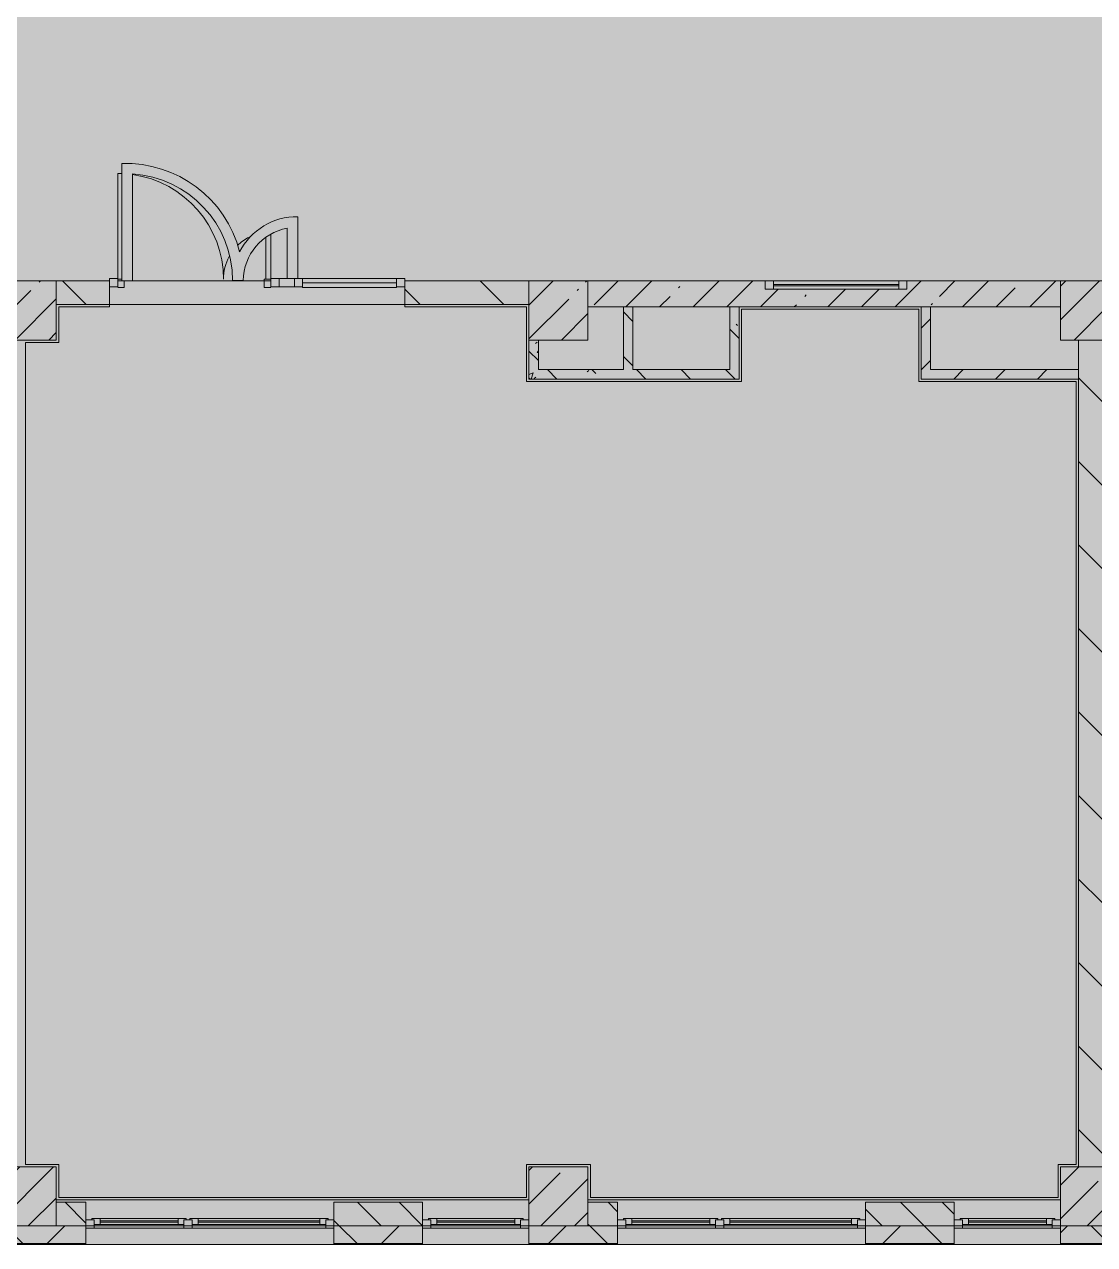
# Model space of a CAD drawing. Header units: millimetres. Extents: x 2623 to 216772, y -8553 to 29000.
# Drawn here: x 137402 to 146460, y -258 to 10072 of the extents above; entities that cross this region are included whole.
import ezdxf

# ---------------------------------------------------------------- set-up
doc = ezdxf.new("R2010")
doc.units = ezdxf.units.MM
doc.layers.add('A-DETL-GENF-6', color=7, linetype='Continuous', lineweight=9, true_color=0xc0c0c0, transparency=0.4)
for name, color, linetype, lineweight, true_color in [('A-DETL-GENF-8', 7, 'Continuous', 5, 0xb7b7b7), ('A-DOOR-4', 7, 'Continuous', 5, 0xe2e2e2), ('A-DOOR-5', 7, 'Continuous', 5, 0xb7b7b7), ('A-FLOR-2', 7, 'Continuous', 5, 0xb7b7b7), ('A-GLAZ-2', 7, 'Continuous', 5, 0x737373), ('A-GLAZ-CURT-1', 7, 'Continuous', 5, 0x737373), ('A-GLAZ-CWMG-1', 7, 'Continuous', 5, 0x737373), ('A-WALL-4', 7, 'Continuous', 5, 0x737373), ('A-WALL-5', 7, 'Continuous', 9, 0x737373), ('I-WALL-3', 7, 'Continuous', 5, 0x737373), ('I-WALL-5', 7, 'Continuous', 5, 0x787878), ('S-COLS-2', 7, 'Continuous', 5, 0x737373)]:
    doc.layers.add(name, color=color, linetype=linetype, lineweight=lineweight, true_color=true_color)
for name, color, linetype, lineweight in [('A-WALL', 7, 'Continuous', 9), ('A-WALL-3', 7, 'Continuous', 5), ('I-WALL-4', 7, 'Continuous', 5), ('S-COLS-1', 7, 'Continuous', 5)]:
    doc.layers.add(name, color=color, linetype=linetype, lineweight=lineweight)
pattern_1 = [(45, (89762.2, 0), (-353.5534, 353.5534), []), (135, (89762.2, 0), (-353.5534, -353.5534), [])]
pattern_2 = [(135, (89762.2, 0), (-353.5534, -353.5534), [])]
pattern_3 = [(45, (89762.2, 0), (-176.7767, 176.7767), [])]
pattern_4 = [(135, (89762.2, 0), (-377.171, -377.171), [533.4, -88.9, 17.78, -88.9]), (135, (89762.2, 376.94), (-377.171, -377.171), []), (50, (89762.2, 0), (637.6445, -55.7866), [66.675, -733.425]), (355, (89762.2, 0), (-123.3494, 668.699), [53.34, -586.74]), (100.451, (89815.3, -4.65), (514.299, 612.908), [56.665, -623.315]), (46.184, (89762.2, 177.8), (948.776, -147.15), [100.012, -1100.137]), (96.636, (89841.3, 165.5), (830.909, 865.997), [84.998, -934.973]), (351.184, (89762.2, 177.8), (830.918, 865.988), [80.01, -880.11]), (21, (89851.1, 133.35), (530.6506, -357.9283), [66.675, -733.425]), (326, (89851.1, 133.35), (216.308, 644.6585), [53.34, -586.74]), (71.451, (89895.3, 103.5), (746.9596, 286.724), [56.665, -623.315]), (37.5, (89762.2, 0), (10.8105, 295.9426), [16.764, -562.864, 16.764, -578.866, -588.962]), (37.5, (89762.2, 0), (10.8105, 295.9426), [-1175.258, 16.764, -572.198]), (7.5, (89762.2, 0), (233.8692, 350.6318), [16.764, -322.834, 16.764, -549.529, -224.472]), (7.5, (89762.2, 0), (233.8692, 350.6318), [-905.891, 16.764, -207.708]), (327.5, (89563.95, 0), (474.5678, -20.0513), [16.764, -205.486, 16.764, -676.656, -920.115]), (327.5, (89563.95, 0), (474.5678, -20.0513), [-915.67, 16.764, -903.351]), (317.5, (89475.05, 0), (518.4522, 88.9934), [16.764, -272.161, 16.764, -443.738, -653.415]), (317.5, (89475.05, 0), (518.4522, 88.9934), [-749.427, 16.764, -636.651])]

# ---------------------------------------------------------------- blocks, each defined once
blk = doc.blocks.new('BSC_Колонна _Прямоугольная - 500х500-V78-3_1_2_птичка')
at = {"layer": 'S-COLS-1'}
h = blk.add_hatch(dxfattribs=at)
h.set_pattern_fill('FP_82', color=256, style=0, pattern_type=2)
h.set_pattern_definition([(45, (-47660, -7650), (-285.123, 285.123), []), (45, (-47374.88, -7650), (-285.123, 285.123), [504.031, -100.806, 16.764, -84.042])])
h.paths.add_polyline_path([(-113, -250), (250, -250), (250, 250), (-250, 250), (-250, -250)])
at = {"layer": 'S-COLS-2'}
for p, q in [((250, 250), (-250, 250)), ((-250, 250), (-250, -250)), ((250, -250), (250, 250)), ((-250, -250), (250, -250))]:
    blk.add_line(p, q, dxfattribs=at)
blk = doc.blocks.new('BSC_Колонна _Прямоугольная - 500х500-V79-3_1_2_птичка')
at = {"layer": 'S-COLS-1'}
h = blk.add_hatch(dxfattribs=at)
h.set_pattern_fill('FP_83', color=256, style=0, pattern_type=2)
h.set_pattern_definition([(45, (-52160, -7650), (-285.123, 285.123), []), (45, (-51874.88, -7650), (-285.123, 285.123), [504.031, -100.806, 16.764, -84.042])])
h.paths.add_polyline_path([(-250, -250), (250, -250), (250, 250), (-250, 250)])
at = {"layer": 'S-COLS-2'}
for p, q in [((250, 250), (-250, 250)), ((-250, 250), (-250, -250)), ((250, -250), (250, 250)), ((-250, -250), (250, -250))]:
    blk.add_line(p, q, dxfattribs=at)
blk = doc.blocks.new('BSC_Колонна _Прямоугольная - 500х500-V85-3_1_2_птичка')
at = {"layer": 'S-COLS-1'}
h = blk.add_hatch(dxfattribs=at)
h.set_pattern_fill('FP_89', color=256, style=0, pattern_type=2)
h.set_pattern_definition([(45, (-47660, -150), (-285.123, 285.123), []), (45, (-47374.88, -150), (-285.123, 285.123), [504.031, -100.806, 16.764, -84.042])])
h.paths.add_polyline_path([(-250, -250), (250, -250), (250, 250), (-250, 250)])
at = {"layer": 'S-COLS-2'}
for p, q in [((250, 250), (-250, 250)), ((-250, 250), (-250, -250)), ((250, -250), (250, 250)), ((-250, -250), (250, -250))]:
    blk.add_line(p, q, dxfattribs=at)
blk = doc.blocks.new('BSC_Колонна _Прямоугольная - 500х500-V86-3_1_2_птичка')
at = {"layer": 'S-COLS-1'}
h = blk.add_hatch(dxfattribs=at)
h.set_pattern_fill('FP_90', color=256, style=0, pattern_type=2)
h.set_pattern_definition([(45, (-52160, -150), (-285.123, 285.123), []), (45, (-51874.88, -150), (-285.123, 285.123), [504.031, -100.806, 16.764, -84.042])])
h.paths.add_polyline_path([(-250, -250), (250, -250), (250, 250), (-250, 250)])
at = {"layer": 'S-COLS-2'}
for p, q in [((250, 250), (-250, 250)), ((-250, 250), (-250, -250)), ((250, -250), (250, 250)), ((-250, -250), (250, -250))]:
    blk.add_line(p, q, dxfattribs=at)
blk = doc.blocks.new('BSC_Колонна _Прямоугольная - 500х500-V99-3_1_2_птичка')
at = {"layer": 'S-COLS-1'}
h = blk.add_hatch(dxfattribs=at)
h.set_pattern_fill('FP_112', color=256, style=0, pattern_type=2)
h.set_pattern_definition([(45, (-56660, -150), (-285.123, 285.123), []), (45, (-56374.88, -150), (-285.123, 285.123), [504.031, -100.806, 16.764, -84.042])])
h.paths.add_polyline_path([(-250, -250), (250, -250), (250, 250), (-250, 250), (-250, 80)])
at = {"layer": 'S-COLS-2'}
for p, q in [((250, 250), (-250, 250)), ((-250, 250), (-250, -250)), ((250, -250), (250, 250)), ((-250, -250), (250, -250))]:
    blk.add_line(p, q, dxfattribs=at)
blk = doc.blocks.new('BSC_Колонна _Прямоугольная - 500х500-V100-3_1_2_птичка')
at = {"layer": 'S-COLS-1'}
h = blk.add_hatch(dxfattribs=at)
h.set_pattern_fill('FP_113', color=256, style=0, pattern_type=2)
h.set_pattern_definition([(45, (-56660, -7650), (-285.123, 285.123), []), (45, (-56374.88, -7650), (-285.123, 285.123), [504.031, -100.806, 16.764, -84.042])])
h.paths.add_polyline_path([(-250, -250), (250, -250), (250, 250), (-250, 250)])
at = {"layer": 'S-COLS-2'}
for p, q in [((250, 250), (-250, 250)), ((-250, 250), (-250, -250)), ((250, -250), (250, 250)), ((-250, -250), (250, -250))]:
    blk.add_line(p, q, dxfattribs=at)
blk = doc.blocks.new('120_Окно_СКБ_1Ст - 120_Окно_СКБ_1Ст 900х2500_h_-V110-3_1_2_птичка')
at = {"layer": 'A-GLAZ-2'}
for p, q in [((-450, -127), (-450, -57)), ((-450, -57), (-380, -57)), ((450, -57), (-450, -57)), ((-380, -57), (-380, -127)), ((380, -87), (-380, -87)), ((-380, -87), (-380, -127)), ((-330, -137), (-330, -87)), ((330, -137), (330, -87)), ((380, -127), (380, -57)), ((380, -57), (450, -57)), ((380, -127), (380, -87)), ((450, -57), (450, -127)), ((-380, -127), (-450, -127)), ((-450, -127), (-400, -127)), ((-380, -127), (-400, -127)), ((-400, -127), (-400, -137)), ((-400, -137), (400, -137)), ((400, -137), (-400, -137)), ((-330, -107), (330, -107)), ((330, -117), (-330, -117)), ((450, -127), (380, -127)), ((400, -127), (380, -127)), ((400, -127), (450, -127)), ((400, -137), (400, -127))]:
    blk.add_line(p, q, dxfattribs=at)
blk = doc.blocks.new('120_Окно_СКБ_2Ст - 120_Окно_СКБ_2Ст 2100х2400 _мал створка справа_-V111-3_1_2_птичка')
at = {"layer": 'A-GLAZ-2'}
for p, q in [((-1050, -127), (-1050, -57)), ((-1050, -57), (-980, -57)), ((1050, -57), (-1050, -57)), ((-980, -57), (-980, -127)), ((150, -87), (-980, -87)), ((-980, -87), (-980, -127)), ((-930, -137), (-930, -87)), ((100, -137), (100, -87)), ((150, -127), (150, -57)), ((150, -57), (220, -57)), ((150, -127), (150, -87)), ((220, -57), (220, -127)), ((980, -87), (220, -87)), ((220, -87), (220, -127)), ((270, -137), (270, -87)), ((930, -137), (930, -87)), ((980, -127), (980, -57)), ((980, -57), (1050, -57)), ((980, -127), (980, -87)), ((1050, -57), (1050, -127)), ((-980, -127), (-1050, -127)), ((-1050, -127), (-1000, -127)), ((-980, -127), (-1000, -127)), ((-1000, -127), (-1000, -137)), ((-1000, -137), (170, -137)), ((170, -137), (-1000, -137)), ((-930, -107), (100, -107)), ((100, -117), (-930, -117)), ((220, -127), (150, -127)), ((170, -127), (150, -127)), ((170, -127), (200, -127)), ((170, -137), (170, -127)), ((220, -127), (200, -127)), ((200, -127), (200, -137)), ((200, -137), (1000, -137)), ((1000, -137), (200, -137)), ((270, -107), (930, -107)), ((930, -117), (270, -117)), ((1050, -127), (980, -127)), ((1000, -127), (980, -127)), ((1000, -127), (1050, -127)), ((1000, -137), (1000, -127))]:
    blk.add_line(p, q, dxfattribs=at)
blk = doc.blocks.new('120_Окно_СКБ_1Ст - 120_Окно_СКБ_1Ст 900х2500_h_-V181-3_1_2_птичка')
at = {"layer": 'A-GLAZ-2'}
for p, q in [((-450, -127), (-450, -57)), ((-450, -57), (-380, -57)), ((450, -57), (-450, -57)), ((-380, -57), (-380, -127)), ((380, -87), (-380, -87)), ((-380, -87), (-380, -127)), ((-330, -137), (-330, -87)), ((330, -137), (330, -87)), ((380, -127), (380, -57)), ((380, -57), (450, -57)), ((380, -127), (380, -87)), ((450, -57), (450, -127)), ((-380, -127), (-450, -127)), ((-450, -127), (-400, -127)), ((-380, -127), (-400, -127)), ((-400, -127), (-400, -137)), ((-400, -137), (400, -137)), ((400, -137), (-400, -137)), ((-330, -107), (330, -107)), ((330, -117), (-330, -117)), ((450, -127), (380, -127)), ((400, -127), (380, -127)), ((400, -127), (450, -127)), ((400, -137), (400, -127))]:
    blk.add_line(p, q, dxfattribs=at)
blk = doc.blocks.new('Прямоугольный импост - 50 x 70 мм-V240-3_1_2_птичка')
at = {"layer": 'A-GLAZ-CWMG-1'}
for p, q in [((-70, 35), (0, 35)), ((-70, -35), (-70, 35)), ((0, 35), (0, -35)), ((0, -35), (-70, -35))]:
    blk.add_line(p, q, dxfattribs=at)
blk = doc.blocks.new('Дверь_Витражная_остекление_ - ДВН_ДАО_Главный вход_1200 в свету-V241-3_1_2_птичка')
at = {"layer": 'A-DOOR-4'}
for points in [[(-647, 30), (-613, 35), (-613, 925), (-647, 922), (-647, 35)], [(607, 30), (647, 35), (647, 410), (607, 378), (607, 35)]]:
    blk.add_hatch(color=256, dxfattribs=at).paths.add_polyline_path(points)
at = {"layer": 'A-DETL-GENF-8'}
for p, q in [((-613, 925), (-647, 925)), ((-647, 925), (-647, 35)), ((607, 385), (607, 30)), ((647, 35), (647, 410)), ((-647, 30), (-613, 30)), ((-613, 30), (-647, 30)), ((-592, -40), (-592, 15)), ((592, -40), (592, 30)), ((592, 30), (647, 30)), ((607, 30), (647, 30)), ((-647, -40), (-592, -40)), ((647, -40), (592, -40))]:
    blk.add_line(p, q, dxfattribs=at)
at = {"layer": 'A-DOOR-5'}
for p, q in [((-647, 925), (-647, 35)), ((647, 410), (647, 35))]:
    blk.add_line(p, q, dxfattribs=at)
for centre, radius, start, end in [((-647, 30), 895, 87.7864, 90), ((-647, 30), 895, 360, 81.929), ((647, 30), 400, 117.1206, 134.5389), ((647, 30), 400, 151.213, 180)]:
    blk.add_arc(centre, radius, start, end, dxfattribs=at)
blk = doc.blocks.new('Системная панель - Стемалит - 40мм-V242-3_1_2_птичка')
at = {"layer": 'A-GLAZ-CURT-1'}
for p, q in [((65, 35), (-65, 35)), ((-65, 35), (-65, -35)), ((65, -35), (65, 35)), ((-65, -35), (65, -35))]:
    blk.add_line(p, q, dxfattribs=at)
blk = doc.blocks.new('Прямоугольный импост - 50 x 70 мм-V243-3_1_2_птичка')
at = {"layer": 'A-GLAZ-CWMG-1'}
for p, q in [((-35, 35), (35, 35)), ((-35, -35), (-35, 35)), ((35, 35), (35, -35)), ((35, -35), (-35, -35))]:
    blk.add_line(p, q, dxfattribs=at)
blk = doc.blocks.new('Прямоугольный импост - 50 x 70 мм-V244-3_1_2_птичка')
at = {"layer": 'A-GLAZ-CWMG-1'}
for p, q in [((0, 35), (-70, 35)), ((-70, 35), (-70, -35)), ((0, -35), (0, 35)), ((-70, -35), (0, -35))]:
    blk.add_line(p, q, dxfattribs=at)
blk = doc.blocks.new('Системная панель - Стекло - 40мм-V248-3_1_2_птичка')
at = {"layer": 'A-GLAZ-CURT-1'}
for p, q in [((397.5, 0), (-397.5, 0)), ((-397.5, 0), (-397.5, -40)), ((397.5, -40), (397.5, 0)), ((-397.5, -40), (397.5, -40))]:
    blk.add_line(p, q, dxfattribs=at)
blk = doc.blocks.new('Прямоугольный импост - 50 x 70 мм-V246-3_1_2_птичка')
at = {"layer": 'A-GLAZ-CWMG-1'}
for p, q in [((-35, 35), (35, 35)), ((-35, -35), (-35, 35)), ((35, 35), (35, -35)), ((35, -35), (-35, -35))]:
    blk.add_line(p, q, dxfattribs=at)
blk = doc.blocks.new('Прямоугольный импост - 50 x 70 мм-V247-3_1_2_птичка')
at = {"layer": 'A-GLAZ-CWMG-1'}
blk.add_line((42060, 7920), (41265, 7920), dxfattribs=at)
blk = doc.blocks.new('120_Окно_СКБ_1Ст - 120_Окно_СКБ_1Ст 400х1200 EI30-V253-3_1_2_птичка')
at = {"layer": 'A-GLAZ-2'}
for p, q in [((-600, 40), (-600, 110)), ((-600, 110), (-530, 110)), ((600, 110), (-600, 110)), ((-530, 110), (-530, 40)), ((530, 40), (530, 110)), ((530, 110), (600, 110)), ((600, 110), (600, 40)), ((-530, 40), (-600, 40)), ((-600, 40), (600, 40)), ((530, 80), (-530, 80)), ((530, 70), (-530, 70)), ((600, 40), (530, 40))]:
    blk.add_line(p, q, dxfattribs=at)

msp = doc.modelspace()

# ---------------------------------------------------------------- hatches: boundary and pattern name
at = {"layer": 'A-DETL-GENF-6'}
msp.add_hatch(color=256, dxfattribs=at).paths.add_polyline_path([(160614.1, -251.7), (165612.2, -251.7), (165612.2, 3288.3), (174332.2, 3288.3), (174332.2, 27348.3), (131672.2, 27348.3), (131672.2, 23888.3), (128072.3, 23888.3), (128072.3, -251.7), (159681.9, -251.7)])
at = {"layer": 'A-WALL-3'}
h = msp.add_hatch(dxfattribs=at)
h.set_pattern_fill('FP_103', color=256, style=0, pattern_type=2)
h.set_pattern_definition([(135, (89762.2, 0), (-176.7767, -176.7767), [])])
h.paths.add_polyline_path([(155020.9, -100), (155172.2, -100), (155172.2, 100), (154922.2, 100), (154922.2, -100)])
h.paths.add_polyline_path([(144766.7, -100), (145272.2, -100), (145272.2, 100), (144522.2, 100), (144522.2, -100)])
h.paths.add_polyline_path([(146672.2, -100), (147572.2, -100), (147572.2, 100), (146672.2, 100), (146672.2, -52.2)])
h.paths.add_polyline_path([(154022.2, -100), (154022.2, 100), (153472.2, 100), (153472.2, -100)])
h.paths.add_polyline_path([(151172.2, -100), (151372.2, -100), (151372.2, 100), (151172.2, 100), (151172.2, 42.9)])
h.paths.add_polyline_path([(137922.2, -100), (137922.2, 100), (137672.2, 100), (137672.2, -100)])
h.paths.add_polyline_path([(140772.2, -100), (140772.2, 100), (140022.2, 100), (140022.2, -100)])
h.paths.add_polyline_path([(133580.2, -100), (134072.2, -100), (134072.2, 100), (133172.2, 100), (133172.2, -100)])
h.paths.add_polyline_path([(142172.2, -100), (142422.2, -100), (142422.2, 100), (142172.2, 100), (142172.2, 33.3)])
h.paths.add_polyline_path([(132672.2, -100), (132672.2, 100), (132422.2, 100), (132422.2, -100)])
h.paths.add_polyline_path([(131522.2, -100), (131522.2, 100), (130902.2, 100), (130902.2, -100)])
h.paths.add_polyline_path([(128252.2, -100), (128302.2, -100), (128302.2, 100), (128252.2, 100)])
h = msp.add_hatch(dxfattribs=at)
h.set_pattern_fill('FP_105', color=256, style=0, pattern_type=2)
h.set_pattern_definition(pattern_1)
h.paths.add_polyline_path([(146389.3, -250), (146389.3, -100), (146172.2, -100), (146172.2, -250)])
h.paths.add_polyline_path([(145272.2, -250), (145272.2, -100), (144522.2, -100), (144522.2, -250), (144766.7, -250)])
h.paths.add_polyline_path([(131522.2, -250), (131522.2, -100), (130902.2, -100), (130902.2, -250)])
h.paths.add_polyline_path([(134072.2, -250), (134072.2, -100), (132422.2, -100), (132422.2, -250), (133580.2, -250)])
h.paths.add_polyline_path([(137922.2, -250), (137922.2, -100), (137172.2, -100), (137172.2, -250), (137672.2, -250)])
h.paths.add_polyline_path([(142422.2, -250), (142422.2, -100), (141672.2, -100), (141672.2, -250), (141970.1, -250)])
h.paths.add_polyline_path([(140022.2, -250), (140772.2, -250), (140772.2, -100), (140022.2, -100)])
h.paths.add_polyline_path([(128072.3, -250), (128802.2, -250), (128802.2, -100), (128072.3, -100), (128072.3, -182.3)])
h = msp.add_hatch(dxfattribs=at)
h.set_pattern_fill('FP_105', color=256, style=0, pattern_type=2)
h.set_pattern_definition(pattern_1)
h.paths.add_polyline_path([(160422.2, -250), (160422.2, -100), (156822.2, -100), (156822.2, -250), (159681.9, -250)])
h.paths.add_polyline_path([(165462.2, -250), (165462.2, -100), (161322.2, -100), (161322.2, -250), (165275.2, -250)])
h.paths.add_polyline_path([(147563.3, -250), (147572.2, -250), (147572.2, -100), (146389.3, -100), (146389.3, -250), (146631.1, -250)])
h.paths.add_polyline_path([(151172.2, -250), (151372.2, -250), (151372.2, -100), (150672.2, -100), (150672.2, -250)])
h.paths.add_polyline_path([(153472.2, -250), (154022.2, -250), (154022.2, -100), (153472.2, -100)])
h.paths.add_polyline_path([(155672.2, -250), (155922.2, -250), (155922.2, -100), (154922.2, -100), (154922.2, -250), (155172.2, -250)])
at = {"layer": 'I-WALL-4'}
h = msp.add_hatch(dxfattribs=at)
h.set_pattern_fill('FP_104', color=256, style=0, pattern_type=2)
h.set_pattern_definition(pattern_2)
h.paths.add_polyline_path([(141037.9, 7700), (141672.2, 7700), (141672.2, 7900), (140622.2, 7900), (140622.2, 7700)])
h.paths.add_polyline_path([(137672.2, 7700), (138122.2, 7700), (138122.2, 7900), (137672.2, 7900), (137672.2, 7750.3)])
h = msp.add_hatch(dxfattribs=at)
h.set_pattern_fill('FP_101', color=256, style=0, pattern_type=2)
h.set_pattern_definition([(45, (89762.2, 0), (-285.123, 285.123), []), (45, (90047.3, 0), (-285.123, 285.123), [504.031, -100.806, 16.764, -84.042])])
h.paths.add_polyline_path([(146172.2, 7680), (146172.2, 7900), (144872.2, 7900), (144872.2, 7830), (143672.2, 7830), (143672.2, 7900), (142172.2, 7900), (142172.2, 7680), (145072.2, 7680)])
h = msp.add_hatch(dxfattribs=at)
h.set_pattern_fill('FP_106', color=256, style=0, pattern_type=2)
h.set_pattern_definition(pattern_3)
h.paths.add_polyline_path([(145072.2, 7070), (145072.2, 7680), (144992.2, 7680), (144992.2, 7070)])
h = msp.add_hatch(dxfattribs=at)
h.set_pattern_fill('FP_104', color=256, style=0, pattern_type=2)
h.set_pattern_definition(pattern_2)
h.paths.add_polyline_path([(146322.9, 400), (146522.9, 400), (146522.9, 7400), (146322.9, 7400), (146322.9, 808.9)])
h = msp.add_hatch(dxfattribs=at)
h.set_pattern_fill('FP_106', color=256, style=0, pattern_type=2)
h.set_pattern_definition(pattern_3)
h.paths.add_polyline_path([(146322.9, 7070), (146322.9, 7150), (145072.2, 7150), (145072.2, 7070)])
at = {"layer": 'I-WALL-5'}
h = msp.add_hatch(dxfattribs=at)
h.set_pattern_fill('FP_111', color=256, style=0, pattern_type=2)
h.set_pattern_definition(pattern_4)
h.paths.add_polyline_path([(142552.2, 7150), (142552.2, 7680), (142472.2, 7680), (142472.2, 7150)])
h = msp.add_hatch(dxfattribs=at)
h.set_pattern_fill('FP_111', color=256, style=0, pattern_type=2)
h.set_pattern_definition(pattern_4)
h.paths.add_polyline_path([(143452.2, 7150), (143452.2, 7680), (143372.2, 7680), (143372.2, 7150)])
h = msp.add_hatch(dxfattribs=at)
h.set_pattern_fill('FP_111', color=256, style=0, pattern_type=2)
h.set_pattern_definition(pattern_4)
h.paths.add_polyline_path([(141752.2, 7150), (141752.2, 7400), (141672.2, 7400), (141672.2, 7150)])
h = msp.add_hatch(dxfattribs=at)
h.set_pattern_fill('FP_111', color=256, style=0, pattern_type=2)
h.set_pattern_definition(pattern_4)
h.paths.add_polyline_path([(142902.3, 7070), (143452.2, 7070), (143452.2, 7150), (141672.2, 7150), (141672.2, 7070)])

# ---------------------------------------------------------------- linework, layer by layer
at = {"layer": 'A-FLOR-2'}
for p, q in [((138226.2, 8894.4), (138226.2, 7900)), ((138316.2, 7900), (138316.2, 8806.8)), ((139716.4, 7920), (139716.4, 8443.9)), ((139626.4, 8346.4), (139626.4, 7920)), ((138226.2, 7900), (138316.2, 7900)), ((139164.8, 7903.5), (139254.9, 7903.5)), ((138122.2, 7680), (137692.2, 7680)), ((137692.2, 7680), (137692.2, 7380)), ((138122.2, 7700), (138122.2, 7680)), ((140622.2, 7680), (140622.2, 7700)), ((141652.2, 7680), (140622.2, 7680)), ((141652.2, 7050), (141652.2, 7680)), ((144972.2, 7660), (143472.2, 7660)), ((143472.2, 7660), (143472.2, 7050)), ((144972.2, 7050), (144972.2, 7660)), ((137692.2, 7380), (137412.2, 7380)), ((137412.2, 7380), (137412.2, 420)), ((143472.2, 7050), (141652.2, 7050)), ((146302.9, 7050), (144972.2, 7050)), ((146302.9, 420), (146302.9, 7050)), ((137412.2, 420), (137692.2, 420)), ((137692.2, 420), (137692.2, 140)), ((141652.2, 140), (141652.2, 420)), ((141652.2, 420), (142192.2, 420)), ((142192.2, 420), (142192.2, 140)), ((146152.2, 140), (146152.2, 420)), ((146152.2, 420), (146302.9, 420)), ((137692.2, 140), (141652.2, 140)), ((142192.2, 140), (146152.2, 140))]:
    msp.add_line(p, q, dxfattribs=at)
for centre, radius, start, end in [((138259.9, 7900), 995, 14.33829, 91.93805), ((138259.8, 7903.5), 905, 360, 86.42904), ((139708.9, 7900), 544, 89.21005, 153.06648), ((139708.9, 7900), 454, 100.46985, 179.55829)]:
    msp.add_arc(centre, radius, start, end, dxfattribs=at)
at = {"layer": 'A-WALL'}
for p, q in [((137172.2, -253), (137922.2, -253)), ((140022.2, -253), (140772.2, -253)), ((141672.2, -253), (142422.2, -253)), ((144522.2, -253), (145272.2, -253)), ((146172.2, -253), (147572.2, -253))]:
    msp.add_line(p, q, dxfattribs=at)
at = {"layer": 'A-WALL-3'}
for q in [(130902.2, -258), (155922.2, -258)]:
    msp.add_line((146172.2, -258), q, dxfattribs=at)
at = {"layer": 'A-WALL-4'}
for p, q in [((137922.2, 100), (137672.2, 100)), ((137922.2, -258), (137922.2, 100)), ((140772.2, 100), (140022.2, 100)), ((140022.2, 100), (140022.2, -258)), ((140772.2, -258), (140772.2, 100)), ((142422.2, 100), (142172.2, 100)), ((142422.2, -258), (142422.2, 100)), ((145272.2, 100), (144522.2, 100)), ((144522.2, 100), (144522.2, -258)), ((145272.2, -258), (145272.2, 100)), ((137922.2, -100), (140022.2, -100)), ((140772.2, -100), (141672.2, -100)), ((141672.2, -100), (141672.2, -258)), ((142422.2, -100), (144522.2, -100)), ((145272.2, -100), (146172.2, -100)), ((146172.2, -100), (146172.2, -258))]:
    msp.add_line(p, q, dxfattribs=at)
at = {"layer": 'A-WALL-5'}
for p, q in [((143452.2, 7680), (143372.2, 7680)), ((145072.2, 7680), (144992.2, 7680)), ((146322.9, 7070), (146322.9, 7150)), ((137672.2, -100), (137922.2, -100)), ((140022.2, -100), (140772.2, -100)), ((142172.2, -100), (142422.2, -100)), ((144522.2, -100), (145272.2, -100)), ((137172.2, -250), (137922.2, -250)), ((140022.2, -250), (140772.2, -250)), ((141672.2, -250), (142422.2, -250)), ((144522.2, -250), (145272.2, -250)), ((146172.2, -250), (147572.2, -250))]:
    msp.add_line(p, q, dxfattribs=at)
at = {"layer": 'I-WALL-3'}
for p, q in [((138122.2, 7900), (137672.2, 7900)), ((138122.2, 7700), (138122.2, 7900)), ((138192.2, 7900), (138226.2, 7900)), ((138316.2, 7900), (139487.2, 7900)), ((141672.2, 7900), (140622.2, 7900)), ((140622.2, 7900), (140622.2, 7700)), ((143672.2, 7900), (142172.2, 7900)), ((146172.2, 7900), (144872.2, 7900)), ((141672.2, 7700), (137672.2, 7700)), ((142172.2, 7680), (143372.2, 7680)), ((142472.2, 7680), (142472.2, 7150)), ((142552.2, 7150), (142552.2, 7680)), ((143372.2, 7680), (143372.2, 7150)), ((143452.2, 7070), (143452.2, 7680)), ((143452.2, 7680), (144992.2, 7680)), ((144992.2, 7680), (144992.2, 7070)), ((145072.2, 7150), (145072.2, 7680)), ((145072.2, 7680), (146172.2, 7680)), ((141672.2, 7400), (141672.2, 7070)), ((141752.2, 7150), (141752.2, 7400)), ((146322.9, 7400), (146322.9, 7150)), ((142472.2, 7150), (141752.2, 7150)), ((143372.2, 7150), (142552.2, 7150)), ((146322.9, 7150), (145072.2, 7150)), ((141672.2, 7070), (143452.2, 7070)), ((144992.2, 7070), (146322.9, 7070)), ((146322.9, 7070), (146322.9, 400)), ((137672.2, 120), (141672.2, 120)), ((142172.2, 120), (146172.2, 120))]:
    msp.add_line(p, q, dxfattribs=at)

# ---------------------------------------------------------------- block references
at = {"layer": 'A-DOOR-5'}
msp.add_blockref('Дверь_Витражная_остекление_ - ДВН_ДАО_Главный вход_1200 в свету-V241-3_1_2_птичка', (138839.7, 7885), dxfattribs=at)
at = {"layer": 'A-GLAZ-2'}
msp.add_blockref('120_Окно_СКБ_1Ст - 120_Окно_СКБ_1Ст 400х1200 EI30-V253-3_1_2_птичка', (144272.2, 7790), dxfattribs=at)
at = {"layer": 'A-GLAZ-2', "rotation": 180}
for name, p in [('120_Окно_СКБ_2Ст - 120_Окно_СКБ_2Ст 2100х2400 _мал створка справа_-V111-3_1_2_птичка', (138972.2, -175)), ('120_Окно_СКБ_1Ст - 120_Окно_СКБ_1Ст 900х2500_h_-V181-3_1_2_птичка', (141222.2, -175)), ('120_Окно_СКБ_2Ст - 120_Окно_СКБ_2Ст 2100х2400 _мал створка справа_-V111-3_1_2_птичка', (143472.2, -175)), ('120_Окно_СКБ_1Ст - 120_Окно_СКБ_1Ст 900х2500_h_-V110-3_1_2_птичка', (145722.2, -175))]:
    msp.add_blockref(name, p, dxfattribs=at)
at = {"layer": 'A-GLAZ-CURT-1'}
for name, p in [('Системная панель - Стемалит - 40мм-V242-3_1_2_птичка', (139622.2, 7885)), ('Системная панель - Стекло - 40мм-V248-3_1_2_птичка', (140154.7, 7885))]:
    msp.add_blockref(name, p, dxfattribs=at)
at = {"layer": 'A-GLAZ-CWMG-1', "rotation": 180}
msp.add_blockref('Прямоугольный импост - 50 x 70 мм-V244-3_1_2_птичка', (138122.2, 7885), dxfattribs=at)
at = {"layer": 'A-GLAZ-CWMG-1', "extrusion": (0, 0, -1), "rotation": 180}
for name, p in [('Прямоугольный импост - 50 x 70 мм-V243-3_1_2_птичка', (-139522.2, 7885)), ('Прямоугольный импост - 50 x 70 мм-V246-3_1_2_птичка', (-139722.2, 7885)), ('Прямоугольный импост - 50 x 70 мм-V240-3_1_2_птичка', (-140622.2, 7885))]:
    msp.add_blockref(name, p, dxfattribs=at)
at = {"layer": 'A-GLAZ-CWMG-1'}
msp.add_blockref('Прямоугольный импост - 50 x 70 мм-V247-3_1_2_птичка', (98492.2, 0), dxfattribs=at)
at = {"layer": 'S-COLS-2'}
for name, p in [('BSC_Колонна _Прямоугольная - 500х500-V78-3_1_2_птичка', (137422.2, 7650)), ('BSC_Колонна _Прямоугольная - 500х500-V79-3_1_2_птичка', (141922.2, 7650)), ('BSC_Колонна _Прямоугольная - 500х500-V100-3_1_2_птичка', (146422.2, 7650)), ('BSC_Колонна _Прямоугольная - 500х500-V85-3_1_2_птичка', (137422.2, 150)), ('BSC_Колонна _Прямоугольная - 500х500-V86-3_1_2_птичка', (141922.2, 150)), ('BSC_Колонна _Прямоугольная - 500х500-V99-3_1_2_птичка', (146422.2, 150))]:
    msp.add_blockref(name, p, dxfattribs=at)

doc.saveas('drawing.dxf')
